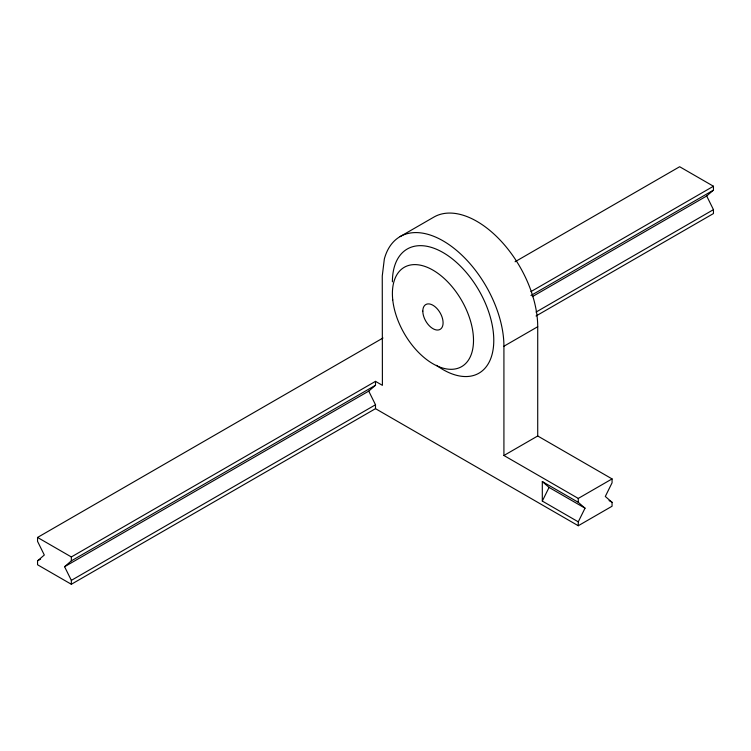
<?xml version="1.0" encoding="UTF-8"?>
<svg xmlns="http://www.w3.org/2000/svg" width="751" height="751" viewBox="0 0 751 751"><rect width="100%" height="100%" fill="white"/><g stroke="black" fill="none" stroke-linecap="round" stroke-linejoin="round"><path stroke-width="1.13" d="M542.306 501.077L549.065 487.418L542.306 481.56L542.306 501.077L578.27 521.832L578.27 525.738L612.065 506.23L612.065 502.325L605.306 496.467L612.065 482.809L612.065 478.913L537.716 435.984L503.921 455.5L503.921 346.23A86.027 49.669 60 0 0 451.032 246.056A86.027 49.669 60 0 0 384.334 259.011L382.259 275.993L382.4 385.338L375.5 381.358L71.345 556.951L37.55 537.444L37.55 541.349L44.309 555.008L37.55 560.856L37.55 564.761L71.345 584.269L375.5 408.666L578.27 525.738M578.27 521.832L585.029 508.174L578.27 502.325L542.306 481.56M71.345 584.269L71.345 580.373L64.586 566.714L71.345 560.856L375.5 385.254L375.5 381.358M64.586 566.714L368.741 391.111L375.5 385.254M532.309 296.673L706.691 195.992L713.45 190.144L713.45 186.239L679.655 166.731L515.064 261.752M400.076 236.612L433.871 217.095A86.027 49.669 60 0 1 500.166 240.142A86.027 49.669 60 0 1 537.716 326.723L537.716 435.984M37.55 537.444L382.982 338.006M37.55 560.856L40.592 559.101M530.957 291.604L713.45 186.239M530.957 295.5L713.45 190.144M71.345 580.373L375.5 404.77L368.741 391.111M536.026 312.087L713.45 209.651L706.691 195.992M536.026 315.993L713.45 213.556L713.45 209.651M503.921 346.23L537.716 326.723M503.921 455.5L578.27 498.42L612.065 478.913M609.07 500.598L612.065 502.325M549.065 487.418L585.029 508.174M578.27 498.42L578.27 502.325M375.5 404.77L375.5 408.666M71.345 556.951L71.345 560.856M392.397 281.841A71.692 41.389 60 0 1 445.305 253.904A71.692 41.389 60 0 1 493.585 345.366A71.692 41.389 60 0 1 436.472 365.324M392.745 299.865A57.348 33.11 60 0 0 457.641 368.365A57.348 33.11 60 0 0 448.469 282.658A57.348 33.11 60 0 0 392.745 299.865M422.813 311.111A14.335 8.28 60 0 0 438.021 330.027A14.335 8.28 60 0 0 438.021 309.75A14.335 8.28 60 0 0 422.813 311.111"/></g></svg>
